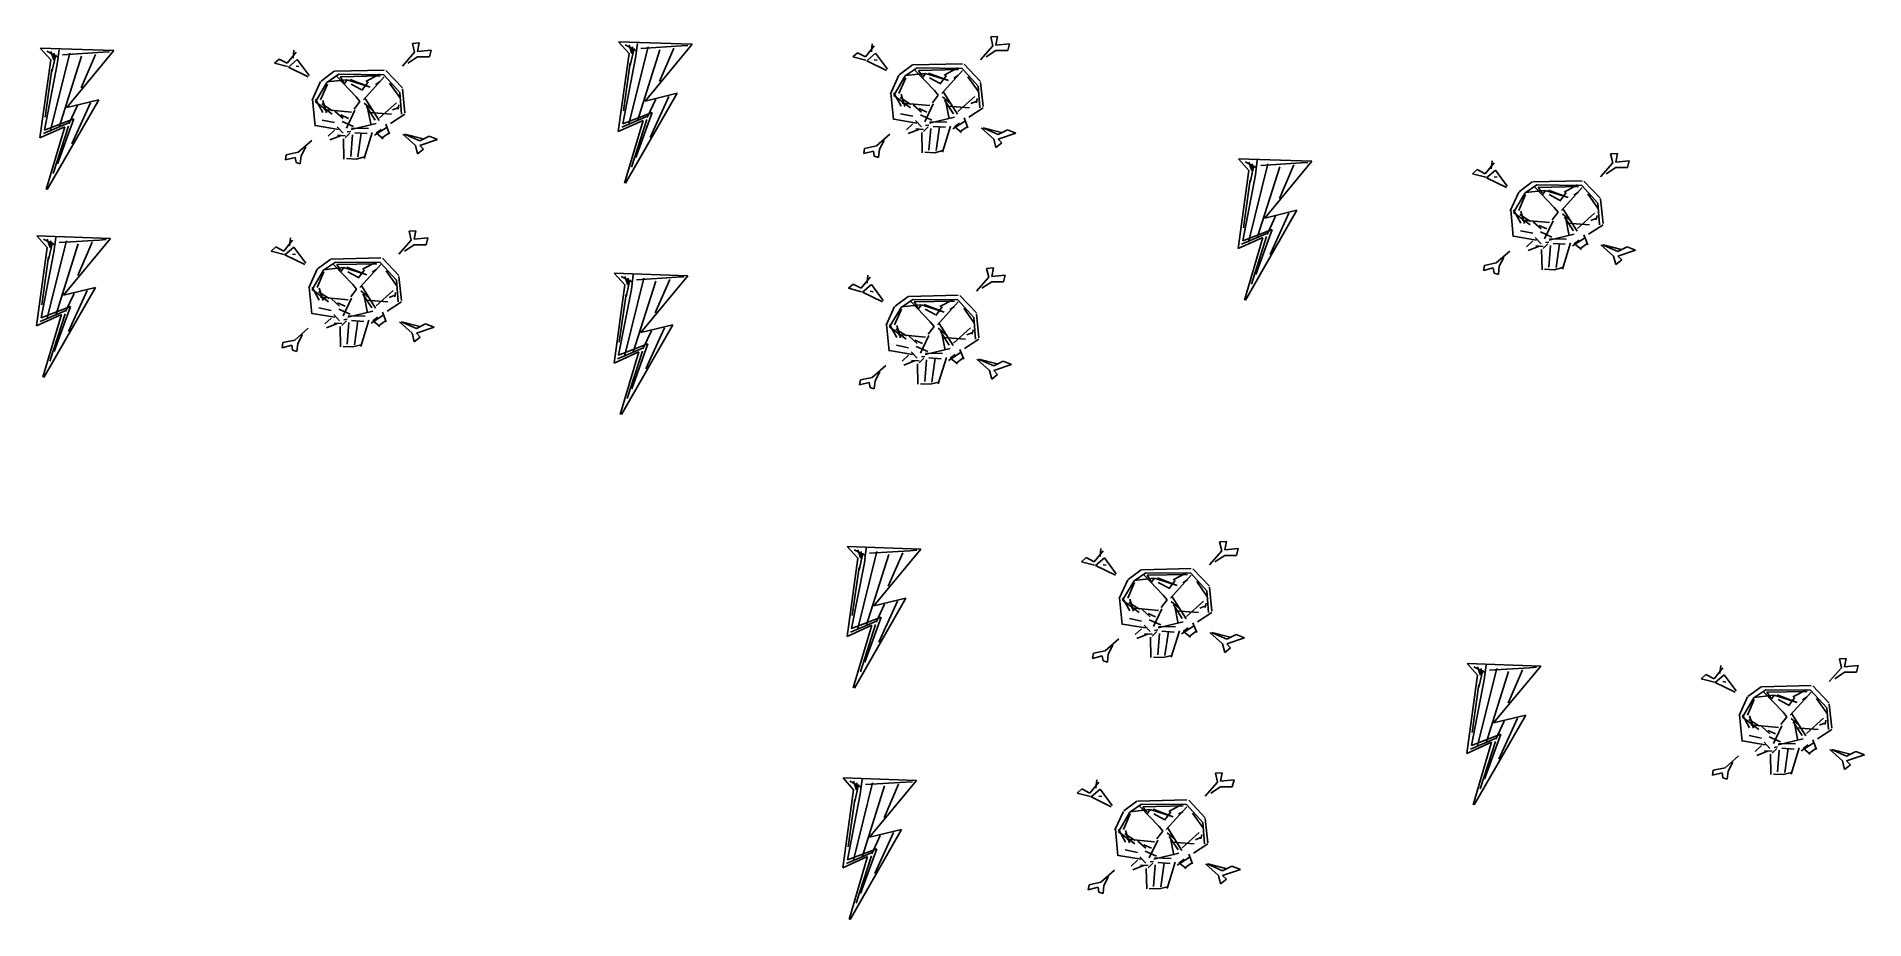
# Model space of a CAD drawing. Extents: x 189.1 to 232.2, y -93.4 to -72.6.
import ezdxf

# ---------------------------------------------------------------- set-up
doc = ezdxf.new("R2010")
doc.units = 0
doc.header["$MEASUREMENT"] = 0
doc.layers.add('BLACK', color=7, linetype='CONTINUOUS')

msp = doc.modelspace()

# ---------------------------------------------------------------- linework, layer by layer
at = {"layer": 'Black'}
for p, q in [((189.172, -72.8724), (190.908, -72.9315)), ((189.42, -73.15), (189.172, -72.8724)), ((189.62, -72.91), (189.576, -73.2542)), ((197.96, -72.76), (198.12, -72.75)), ((198.01, -72.97), (197.96, -72.76)), ((198.12, -72.75), (198.08, -72.95)), ((203.07, -73), (202.822, -72.7224)), ((202.822, -72.7224), (204.558, -72.7815)), ((202.981, -72.7976), (203.234, -72.9288)), ((203.52, -72.84), (203.06, -74.69)), ((203.14, -73), (203.07, -72.8)), ((203.19, -72.88), (203.1, -73.28)), ((203.15, -72.84), (203.14, -73)), ((203.27, -72.76), (203.226, -73.1042)), ((203.8, -72.91), (203.27, -74.59)), ((203.35, -72.88), (204.3, -72.82)), ((204.558, -72.7815), (203.448, -74.1221)), ((204.13, -72.87), (203.79, -73.66)), ((204.3, -72.82), (204.46, -72.81)), ((208.65, -73.08), (208.86, -72.82)), ((208.79, -72.96), (208.81, -72.77)), ((211.37, -73.15), (211.66, -72.82)), ((211.61, -72.61), (211.77, -72.6)), ((211.66, -72.82), (211.61, -72.61)), ((211.77, -72.6), (211.73, -72.8)), ((211.73, -72.8), (212.05, -72.77)), ((212.05, -72.77), (212.01, -72.93)), ((189.166, -74.9926), (189.42, -73.15)), ((189.576, -73.2542), (189.275, -74.8077)), ((189.331, -72.9476), (189.584, -73.0788)), ((189.87, -72.99), (189.41, -74.84)), ((189.49, -73.15), (189.42, -72.95)), ((189.54, -73.03), (189.45, -73.43)), ((189.5, -72.99), (189.49, -73.15)), ((190.15, -73.06), (189.62, -74.74)), ((189.7, -73.03), (190.65, -72.97)), ((190.908, -72.9315), (189.798, -74.2721)), ((190.48, -73.02), (190.14, -73.81)), ((190.65, -72.97), (190.81, -72.96)), ((194.7, -73.23), (194.81, -73.13)), ((195.01, -73.31), (194.7, -73.23)), ((194.81, -73.13), (195, -73.23)), ((195, -73.23), (195.21, -72.97)), ((195.03, -73.32), (195.24, -73.14)), ((195.5, -73.55), (195.03, -73.32)), ((195.14, -73.11), (195.16, -72.92)), ((195.28, -73.31), (195.21, -73.3)), ((195.24, -73.14), (195.52, -73.52)), ((197.72, -73.3), (198.01, -72.97)), ((198.08, -73.08), (197.85, -73.23)), ((198.08, -72.95), (198.4, -72.92)), ((198.36, -73.08), (198.08, -73.08)), ((198.4, -72.92), (198.36, -73.08)), ((202.816, -74.8426), (203.07, -73)), ((203.226, -73.1042), (202.925, -74.6577)), ((203.1, -73.22), (202.94, -74.35)), ((208.35, -73.08), (208.46, -72.98)), ((208.66, -73.16), (208.35, -73.08)), ((208.46, -72.98), (208.65, -73.08)), ((208.68, -73.17), (208.89, -72.99)), ((209.15, -73.4), (208.68, -73.17)), ((208.93, -73.16), (208.86, -73.15)), ((208.89, -72.99), (209.17, -73.37)), ((209.45, -73.5), (209.76, -73.27)), ((209.59, -73.53), (209.87, -73.34)), ((210.94, -73.24), (209.77, -73.27)), ((209.87, -73.34), (210.93, -73.35)), ((210.83, -73.34), (210.51, -73.51)), ((211.37, -73.66), (210.98, -73.25)), ((211.73, -72.93), (211.5, -73.08)), ((212.01, -72.93), (211.73, -72.93)), ((189.45, -73.37), (189.29, -74.5)), ((195.79, -73.66), (195.59, -74.1)), ((195.67, -74.14), (195.94, -73.68)), ((195.79, -74.09), (195.95, -73.72)), ((195.8, -73.65), (196.11, -73.42)), ((195.94, -73.68), (196.22, -73.49)), ((196.41, -73.62), (195.94, -73.67)), ((197.29, -73.39), (196.12, -73.42)), ((196.17, -73.54), (196.63, -74.02)), ((196.22, -73.49), (197.28, -73.5)), ((197.2, -73.53), (196.25, -73.55)), ((196.25, -73.55), (196.34, -73.68)), ((196.42, -73.62), (196.34, -73.73)), ((196.96, -73.79), (196.42, -73.62)), ((196.49, -73.61), (196.96, -73.79)), ((196.51, -73.72), (196.75, -73.85)), ((196.76, -73.87), (196.91, -73.67)), ((196.8, -74.09), (197.29, -73.55)), ((197.18, -73.49), (196.86, -73.66)), ((197.09, -73.73), (197.2, -73.66)), ((197.28, -73.5), (197.66, -73.92)), ((197.72, -73.81), (197.33, -73.4)), ((197.42, -73.7), (197.66, -74.04)), ((209.44, -73.51), (209.24, -73.95)), ((209.32, -73.99), (209.59, -73.53)), ((209.44, -73.94), (209.6, -73.57)), ((210.06, -73.47), (209.59, -73.52)), ((209.82, -73.39), (210.28, -73.87)), ((210.85, -73.38), (209.9, -73.4)), ((209.9, -73.4), (209.99, -73.53)), ((210.07, -73.47), (209.99, -73.58)), ((210.61, -73.64), (210.07, -73.47)), ((210.14, -73.46), (210.61, -73.64)), ((210.16, -73.57), (210.4, -73.7)), ((210.41, -73.72), (210.56, -73.52)), ((210.45, -73.94), (210.94, -73.4)), ((210.74, -73.58), (210.85, -73.51)), ((210.93, -73.35), (211.31, -73.77)), ((211.07, -73.55), (211.31, -73.89)), ((211.31, -73.77), (211.35, -74.28)), ((211.43, -74.25), (211.37, -73.68)), ((190.554, -74.089), (189.34, -76.21)), ((189.798, -74.2721), (190.554, -74.089)), ((190.36, -74.16), (189.92, -75.13)), ((195.6, -74.08), (195.66, -74.71)), ((195.67, -74.08), (195.84, -74.39)), ((196.06, -74.43), (195.67, -74.14)), ((195.82, -74.19), (196.07, -74.35)), ((195.84, -74.11), (195.93, -74.4)), ((196.72, -74.13), (196.58, -74.31)), ((196.63, -74.02), (196.72, -74.13)), ((197, -74.32), (196.82, -74.17)), ((197.17, -74.58), (196.84, -74.06)), ((197.18, -74.52), (197.58, -74.16)), ((197.66, -73.92), (197.7, -74.43)), ((197.78, -74.4), (197.72, -73.83)), ((204.204, -73.939), (202.99, -76.06)), ((203.448, -74.1221), (204.204, -73.939)), ((203.7, -74.08), (203.5, -74.51)), ((204.01, -74.01), (203.57, -74.98)), ((209.25, -73.93), (209.31, -74.56)), ((209.32, -73.93), (209.49, -74.24)), ((209.71, -74.28), (209.32, -73.99)), ((209.47, -74.04), (209.72, -74.2)), ((209.49, -73.96), (209.58, -74.25)), ((210.17, -74.23), (209.52, -74.17)), ((210.25, -74.19), (210.05, -74.61)), ((210.37, -73.98), (210.23, -74.16)), ((210.28, -73.87), (210.37, -73.98)), ((210.65, -74.17), (210.47, -74.02)), ((210.82, -74.43), (210.49, -73.91)), ((210.73, -74.42), (210.52, -74.1)), ((210.55, -74.14), (210.63, -74.54)), ((210.83, -74.37), (211.23, -74.01)), ((211.14, -74.18), (211.26, -74.13)), ((211.29, -74.06), (211.27, -74.16)), ((189.25, -74.89), (189.86, -74.63)), ((189.275, -74.8077), (189.968, -74.5405)), ((189.968, -74.5405), (189.584, -75.6012)), ((190.05, -74.23), (189.85, -74.66)), ((195.83, -74.57), (196.12, -74.63)), ((196.52, -74.38), (195.87, -74.32)), ((196.32, -74.53), (196.13, -74.36)), ((196.45, -74.53), (196.27, -74.45)), ((196.3, -74.6), (196.57, -74.72)), ((196.6, -74.34), (196.4, -74.76)), ((197.08, -74.57), (196.87, -74.25)), ((196.9, -74.29), (196.98, -74.69)), ((197.46, -74.43), (196.93, -74.39)), ((197.78, -74.43), (197.44, -74.65)), ((197.49, -74.33), (197.61, -74.28)), ((197.64, -74.21), (197.62, -74.31)), ((203.401, -74.5769), (202.816, -74.8426)), ((202.9, -74.74), (203.51, -74.48)), ((202.925, -74.6577), (203.618, -74.3905)), ((202.964, -76.0592), (203.401, -74.5769)), ((203.13, -75.68), (203.49, -74.56)), ((203.618, -74.3905), (203.234, -75.4512)), ((209.32, -74.55), (209.86, -74.64)), ((209.48, -74.42), (209.77, -74.48)), ((209.97, -74.38), (209.78, -74.21)), ((209.97, -74.73), (209.83, -74.58)), ((210.1, -74.38), (209.92, -74.3)), ((209.95, -74.45), (210.22, -74.57)), ((210.16, -74.64), (210.75, -74.5)), ((210.57, -74.62), (210.17, -74.61)), ((211.11, -74.28), (210.58, -74.24)), ((210.71, -74.78), (210.99, -74.6)), ((211.07, -74.75), (210.98, -74.52)), ((211.43, -74.28), (211.09, -74.5)), ((189.751, -74.7269), (189.166, -74.9926)), ((189.314, -76.2092), (189.751, -74.7269)), ((189.48, -75.83), (189.84, -74.71)), ((195.58, -75.05), (195.26, -75.33)), ((195.67, -74.7), (196.21, -74.79)), ((196.12, -74.81), (195.97, -74.95)), ((196.01, -75.04), (196.26, -74.94)), ((196.32, -74.88), (196.18, -74.73)), ((196.37, -74.94), (196.19, -74.93)), ((196.33, -75.01), (196.34, -75.49)), ((196.37, -74.99), (196.48, -74.88)), ((196.5, -74.84), (196.42, -74.85)), ((196.54, -74.92), (196.5, -75.43)), ((196.51, -74.79), (197.1, -74.65)), ((196.92, -74.77), (196.52, -74.76)), ((196.6, -74.87), (196.89, -74.89)), ((196.67, -75.44), (196.75, -74.88)), ((196.75, -74.88), (196.67, -75.44)), ((196.82, -75.48), (197.01, -74.86)), ((197.06, -74.93), (197.34, -74.75)), ((197.22, -74.79), (197.1, -74.88)), ((197.11, -74.88), (197.27, -75.01)), ((197.23, -75), (197.4, -74.88)), ((197.42, -74.9), (197.33, -74.67)), ((197.73, -74.9), (198.03, -75.17)), ((198.13, -75.06), (197.77, -74.9)), ((197.78, -74.9), (198.21, -75.01)), ((198.35, -74.95), (198.13, -75.06)), ((198.13, -75.17), (198.55, -75.03)), ((198.55, -75.03), (198.35, -74.95)), ((209.23, -74.9), (208.91, -75.18)), ((208.98, -75.26), (209.09, -75.05)), ((209.77, -74.66), (209.62, -74.8)), ((209.66, -74.89), (209.91, -74.79)), ((210.02, -74.79), (209.84, -74.78)), ((209.98, -74.86), (209.99, -75.34)), ((210.02, -74.84), (210.13, -74.73)), ((210.15, -74.69), (210.07, -74.7)), ((210.19, -74.77), (210.15, -75.28)), ((210.25, -74.72), (210.54, -74.74)), ((210.4, -74.73), (210.32, -75.29)), ((210.32, -75.29), (210.4, -74.73)), ((210.47, -75.33), (210.66, -74.71)), ((210.87, -74.64), (210.75, -74.73)), ((210.76, -74.73), (210.92, -74.86)), ((210.88, -74.85), (211.05, -74.73)), ((211.38, -74.75), (211.68, -75.02)), ((211.78, -74.91), (211.42, -74.75)), ((211.43, -74.75), (211.86, -74.86)), ((211.68, -75.02), (211.73, -75.22)), ((212, -74.8), (211.78, -74.91)), ((211.78, -75.02), (212.2, -74.88)), ((211.87, -75.11), (211.78, -75.02)), ((212.2, -74.88), (212, -74.8)), ((194.98, -75.39), (194.96, -75.51)), ((194.96, -75.51), (195.19, -75.45)), ((195.26, -75.33), (194.98, -75.39)), ((195.19, -75.45), (195.21, -75.57)), ((195.31, -75.6), (195.33, -75.41)), ((195.33, -75.41), (195.44, -75.2)), ((196.4, -75.48), (196.63, -75.49)), ((196.63, -75.49), (196.83, -75.44)), ((198.03, -75.17), (198.08, -75.37)), ((198.08, -75.37), (198.22, -75.26)), ((198.22, -75.26), (198.13, -75.17)), ((208.63, -75.24), (208.61, -75.36)), ((208.61, -75.36), (208.84, -75.3)), ((208.91, -75.18), (208.63, -75.24)), ((208.84, -75.3), (208.86, -75.42)), ((208.86, -75.42), (208.96, -75.45)), ((208.96, -75.45), (208.98, -75.26)), ((210.05, -75.33), (210.28, -75.34)), ((210.28, -75.34), (210.48, -75.29)), ((211.73, -75.22), (211.87, -75.11)), ((217.7, -75.76), (217.452, -75.4824)), ((217.452, -75.4824), (219.188, -75.5415)), ((226.24, -75.37), (226.4, -75.36)), ((226.29, -75.58), (226.24, -75.37)), ((226.4, -75.36), (226.36, -75.56)), ((195.21, -75.57), (195.31, -75.6)), ((217.446, -77.6026), (217.7, -75.76)), ((217.856, -75.8642), (217.555, -77.4177)), ((217.611, -75.5576), (217.864, -75.6888)), ((218.15, -75.6), (217.69, -77.45)), ((217.77, -75.76), (217.7, -75.56)), ((217.82, -75.64), (217.73, -76.04)), ((217.78, -75.6), (217.77, -75.76)), ((217.9, -75.52), (217.856, -75.8642)), ((218.43, -75.67), (217.9, -77.35)), ((217.98, -75.64), (218.93, -75.58)), ((219.188, -75.5415), (218.078, -76.8821)), ((218.76, -75.63), (218.42, -76.42)), ((218.93, -75.58), (219.09, -75.57)), ((222.98, -75.84), (223.09, -75.74)), ((223.29, -75.92), (222.98, -75.84)), ((223.09, -75.74), (223.28, -75.84)), ((223.28, -75.84), (223.49, -75.58)), ((223.31, -75.93), (223.52, -75.75)), ((223.78, -76.16), (223.31, -75.93)), ((223.42, -75.72), (223.44, -75.53)), ((223.56, -75.92), (223.49, -75.91)), ((223.52, -75.75), (223.8, -76.13)), ((226, -75.91), (226.29, -75.58)), ((226.36, -75.69), (226.13, -75.84)), ((226.36, -75.56), (226.68, -75.53)), ((226.64, -75.69), (226.36, -75.69)), ((226.68, -75.53), (226.64, -75.69)), ((217.73, -75.98), (217.57, -77.11)), ((224.07, -76.27), (223.87, -76.71)), ((223.95, -76.75), (224.22, -76.29)), ((224.07, -76.7), (224.23, -76.33)), ((224.08, -76.26), (224.39, -76.03)), ((224.22, -76.29), (224.5, -76.1)), ((224.69, -76.23), (224.22, -76.28)), ((225.57, -76), (224.4, -76.03)), ((224.45, -76.15), (224.91, -76.63)), ((224.5, -76.1), (225.56, -76.11)), ((225.48, -76.14), (224.53, -76.16)), ((224.53, -76.16), (224.62, -76.29)), ((224.7, -76.23), (224.62, -76.34)), ((225.24, -76.4), (224.7, -76.23)), ((224.77, -76.22), (225.24, -76.4)), ((224.79, -76.33), (225.03, -76.46)), ((225.04, -76.48), (225.19, -76.28)), ((225.08, -76.7), (225.57, -76.16)), ((225.46, -76.1), (225.14, -76.27)), ((225.37, -76.34), (225.48, -76.27)), ((225.56, -76.11), (225.94, -76.53)), ((226, -76.42), (225.61, -76.01)), ((225.7, -76.31), (225.94, -76.65)), ((218.834, -76.699), (217.62, -78.82)), ((218.078, -76.8821), (218.834, -76.699)), ((218.64, -76.77), (218.2, -77.74)), ((223.88, -76.69), (223.94, -77.32)), ((223.95, -76.69), (224.12, -77)), ((224.34, -77.04), (223.95, -76.75)), ((224.12, -76.72), (224.21, -77.01)), ((225, -76.74), (224.86, -76.92)), ((224.91, -76.63), (225, -76.74)), ((225.28, -76.93), (225.1, -76.78)), ((225.45, -77.19), (225.12, -76.67)), ((225.46, -77.13), (225.86, -76.77)), ((225.94, -76.53), (225.98, -77.04)), ((226.06, -77.01), (226, -76.44)), ((197.88, -77.19), (198.04, -77.18)), ((197.93, -77.4), (197.88, -77.19)), ((198.04, -77.18), (198, -77.38)), ((217.555, -77.4177), (218.248, -77.1505)), ((218.248, -77.1505), (217.864, -78.2112)), ((218.33, -76.84), (218.13, -77.27)), ((224.1, -76.8), (224.35, -76.96)), ((224.11, -77.18), (224.4, -77.24)), ((224.8, -76.99), (224.15, -76.93)), ((224.6, -77.14), (224.41, -76.97)), ((224.73, -77.14), (224.55, -77.06)), ((224.58, -77.21), (224.85, -77.33)), ((224.88, -76.95), (224.68, -77.37)), ((225.36, -77.18), (225.15, -76.86)), ((225.18, -76.9), (225.26, -77.3)), ((225.74, -77.04), (225.21, -77)), ((226.06, -77.04), (225.72, -77.26)), ((225.77, -76.94), (225.89, -76.89)), ((225.92, -76.82), (225.9, -76.92)), ((189.086, -79.4226), (189.34, -77.58)), ((189.092, -77.3024), (190.828, -77.3615)), ((189.34, -77.58), (189.092, -77.3024)), ((189.251, -77.3776), (189.504, -77.5088)), ((189.79, -77.42), (189.33, -79.27)), ((189.41, -77.58), (189.34, -77.38)), ((189.46, -77.46), (189.37, -77.86)), ((189.42, -77.42), (189.41, -77.58)), ((189.54, -77.34), (189.496, -77.6842)), ((190.07, -77.49), (189.54, -79.17)), ((189.62, -77.46), (190.57, -77.4)), ((190.828, -77.3615), (189.718, -78.7021)), ((190.4, -77.45), (190.06, -78.24)), ((190.57, -77.4), (190.73, -77.39)), ((194.62, -77.66), (194.73, -77.56)), ((194.73, -77.56), (194.92, -77.66)), ((194.92, -77.66), (195.13, -77.4)), ((194.95, -77.75), (195.16, -77.57)), ((195.06, -77.54), (195.08, -77.35)), ((195.16, -77.57), (195.44, -77.95)), ((197.64, -77.73), (197.93, -77.4)), ((198, -77.51), (197.77, -77.66)), ((198, -77.38), (198.32, -77.35)), ((198.28, -77.51), (198, -77.51)), ((198.32, -77.35), (198.28, -77.51)), ((218.031, -77.3369), (217.446, -77.6026)), ((217.53, -77.5), (218.14, -77.24)), ((217.594, -78.8192), (218.031, -77.3369)), ((217.76, -78.44), (218.12, -77.32)), ((223.95, -77.31), (224.49, -77.4)), ((224.4, -77.42), (224.25, -77.56)), ((224.29, -77.65), (224.54, -77.55)), ((224.6, -77.49), (224.46, -77.34)), ((224.65, -77.55), (224.47, -77.54)), ((224.61, -77.62), (224.62, -78.1)), ((224.65, -77.6), (224.76, -77.49)), ((224.78, -77.45), (224.7, -77.46)), ((224.82, -77.53), (224.78, -78.04)), ((224.79, -77.4), (225.38, -77.26)), ((225.2, -77.38), (224.8, -77.37)), ((224.88, -77.48), (225.17, -77.5)), ((225.03, -77.49), (224.95, -78.05)), ((224.95, -78.05), (225.03, -77.49)), ((225.1, -78.09), (225.29, -77.47)), ((225.34, -77.54), (225.62, -77.36)), ((225.5, -77.4), (225.38, -77.49)), ((225.39, -77.49), (225.55, -77.62)), ((225.51, -77.61), (225.68, -77.49)), ((225.7, -77.51), (225.61, -77.28)), ((226.01, -77.51), (226.31, -77.78)), ((226.41, -77.67), (226.05, -77.51)), ((226.06, -77.51), (226.49, -77.62)), ((226.63, -77.56), (226.41, -77.67)), ((226.41, -77.78), (226.83, -77.64)), ((226.83, -77.64), (226.63, -77.56)), ((189.496, -77.6842), (189.195, -79.2377)), ((189.37, -77.8), (189.21, -78.93)), ((194.93, -77.74), (194.62, -77.66)), ((195.42, -77.98), (194.95, -77.75)), ((195.2, -77.74), (195.13, -77.73)), ((195.71, -78.09), (195.51, -78.53)), ((195.72, -78.08), (196.03, -77.85)), ((195.86, -78.11), (196.14, -77.92)), ((196.33, -78.05), (195.86, -78.1)), ((197.21, -77.82), (196.04, -77.85)), ((196.09, -77.97), (196.55, -78.45)), ((196.14, -77.92), (197.2, -77.93)), ((197.12, -77.96), (196.17, -77.98)), ((196.17, -77.98), (196.26, -78.11)), ((196.34, -78.05), (196.26, -78.16)), ((196.88, -78.22), (196.34, -78.05)), ((196.41, -78.04), (196.88, -78.22)), ((196.72, -78.52), (197.21, -77.98)), ((197.1, -77.92), (196.78, -78.09)), ((197.01, -78.16), (197.12, -78.09)), ((197.2, -77.93), (197.58, -78.35)), ((197.64, -78.24), (197.25, -77.83)), ((211.51, -78.07), (211.67, -78.06)), ((211.56, -78.28), (211.51, -78.07)), ((211.67, -78.06), (211.63, -78.26)), ((223.26, -78), (223.24, -78.12)), ((223.24, -78.12), (223.47, -78.06)), ((223.54, -77.94), (223.26, -78)), ((223.47, -78.06), (223.49, -78.18)), ((223.86, -77.66), (223.54, -77.94)), ((223.59, -78.21), (223.61, -78.02)), ((223.61, -78.02), (223.72, -77.81)), ((224.68, -78.09), (224.91, -78.1)), ((224.91, -78.1), (225.11, -78.05)), ((226.31, -77.78), (226.36, -77.98)), ((226.36, -77.98), (226.5, -77.87)), ((226.5, -77.87), (226.41, -77.78)), ((190.474, -78.519), (189.26, -80.64)), ((189.718, -78.7021), (190.474, -78.519)), ((195.52, -78.51), (195.58, -79.14)), ((195.59, -78.57), (195.86, -78.11)), ((195.59, -78.51), (195.76, -78.82)), ((195.71, -78.52), (195.87, -78.15)), ((196.43, -78.15), (196.67, -78.28)), ((196.55, -78.45), (196.64, -78.56)), ((196.68, -78.3), (196.83, -78.1)), ((197.09, -79.01), (196.76, -78.49)), ((197.34, -78.13), (197.58, -78.47)), ((197.58, -78.35), (197.62, -78.86)), ((197.7, -78.83), (197.64, -78.26)), ((202.716, -80.3026), (202.97, -78.46)), ((202.722, -78.1824), (204.458, -78.2415)), ((202.97, -78.46), (202.722, -78.1824)), ((202.881, -78.2576), (203.134, -78.3888)), ((203.42, -78.3), (202.96, -80.15)), ((203.04, -78.46), (202.97, -78.26)), ((203.09, -78.34), (203, -78.74)), ((203.05, -78.3), (203.04, -78.46)), ((203.17, -78.22), (203.126, -78.5642)), ((203.7, -78.37), (203.17, -80.05)), ((203.25, -78.34), (204.2, -78.28)), ((204.458, -78.2415), (203.348, -79.5821)), ((204.03, -78.33), (203.69, -79.12)), ((204.2, -78.28), (204.36, -78.27)), ((208.25, -78.54), (208.36, -78.44)), ((208.36, -78.44), (208.55, -78.54)), ((208.55, -78.54), (208.76, -78.28)), ((208.58, -78.63), (208.79, -78.45)), ((208.69, -78.42), (208.71, -78.23)), ((208.79, -78.45), (209.07, -78.83)), ((211.27, -78.61), (211.56, -78.28)), ((211.63, -78.39), (211.4, -78.54)), ((211.63, -78.26), (211.95, -78.23)), ((211.91, -78.39), (211.63, -78.39)), ((211.95, -78.23), (211.91, -78.39)), ((223.49, -78.18), (223.59, -78.21)), ((189.97, -78.66), (189.77, -79.09)), ((190.28, -78.59), (189.84, -79.56)), ((195.98, -78.86), (195.59, -78.57)), ((195.74, -78.62), (195.99, -78.78)), ((195.76, -78.54), (195.85, -78.83)), ((196.44, -78.81), (195.79, -78.75)), ((196.24, -78.96), (196.05, -78.79)), ((196.37, -78.96), (196.19, -78.88)), ((196.52, -78.77), (196.32, -79.19)), ((196.64, -78.56), (196.5, -78.74)), ((196.92, -78.75), (196.74, -78.6)), ((197, -79), (196.79, -78.68)), ((196.82, -78.72), (196.9, -79.12)), ((197.38, -78.86), (196.85, -78.82)), ((197.1, -78.95), (197.5, -78.59)), ((197.7, -78.86), (197.36, -79.08)), ((197.41, -78.76), (197.53, -78.71)), ((197.56, -78.64), (197.54, -78.74)), ((203.126, -78.5642), (202.825, -80.1177)), ((203, -78.68), (202.84, -79.81)), ((208.56, -78.62), (208.25, -78.54)), ((209.05, -78.86), (208.58, -78.63)), ((208.83, -78.62), (208.76, -78.61)), ((209.35, -78.96), (209.66, -78.73)), ((209.49, -78.99), (209.77, -78.8)), ((209.96, -78.93), (209.49, -78.98)), ((210.84, -78.7), (209.67, -78.73)), ((209.72, -78.85), (210.18, -79.33)), ((209.77, -78.8), (210.83, -78.81)), ((210.75, -78.84), (209.8, -78.86)), ((209.8, -78.86), (209.89, -78.99)), ((209.97, -78.93), (209.89, -79.04)), ((210.51, -79.1), (209.97, -78.93)), ((210.04, -78.92), (210.51, -79.1)), ((210.35, -79.4), (210.84, -78.86)), ((210.73, -78.8), (210.41, -78.97)), ((210.83, -78.81), (211.21, -79.23)), ((211.27, -79.12), (210.88, -78.71)), ((189.671, -79.1569), (189.086, -79.4226)), ((189.17, -79.32), (189.78, -79.06)), ((189.195, -79.2377), (189.888, -78.9705)), ((189.234, -80.6392), (189.671, -79.1569)), ((189.4, -80.26), (189.76, -79.14)), ((189.888, -78.9705), (189.504, -80.0312)), ((195.59, -79.13), (196.13, -79.22)), ((195.75, -79), (196.04, -79.06)), ((196.04, -79.24), (195.89, -79.38)), ((195.93, -79.47), (196.18, -79.37)), ((196.24, -79.31), (196.1, -79.16)), ((196.29, -79.37), (196.11, -79.36)), ((196.22, -79.03), (196.49, -79.15)), ((196.29, -79.42), (196.4, -79.31)), ((196.42, -79.27), (196.34, -79.28)), ((196.46, -79.35), (196.42, -79.86)), ((196.43, -79.22), (197.02, -79.08)), ((196.84, -79.2), (196.44, -79.19)), ((196.52, -79.3), (196.81, -79.32)), ((196.59, -79.87), (196.67, -79.31)), ((196.67, -79.31), (196.59, -79.87)), ((196.74, -79.91), (196.93, -79.29)), ((196.98, -79.36), (197.26, -79.18)), ((197.14, -79.22), (197.02, -79.31)), ((197.03, -79.31), (197.19, -79.44)), ((197.15, -79.43), (197.32, -79.31)), ((197.34, -79.33), (197.25, -79.1)), ((197.65, -79.33), (197.95, -79.6)), ((198.05, -79.49), (197.69, -79.33)), ((197.7, -79.33), (198.13, -79.44)), ((198.27, -79.38), (198.05, -79.49)), ((198.47, -79.46), (198.27, -79.38)), ((209.34, -78.97), (209.14, -79.41)), ((209.22, -79.45), (209.49, -78.99)), ((209.34, -79.4), (209.5, -79.03)), ((210.06, -79.03), (210.3, -79.16)), ((210.18, -79.33), (210.27, -79.44)), ((210.31, -79.18), (210.46, -78.98)), ((210.72, -79.89), (210.39, -79.37)), ((210.64, -79.04), (210.75, -78.97)), ((210.97, -79.01), (211.21, -79.35)), ((211.21, -79.23), (211.25, -79.74)), ((211.33, -79.71), (211.27, -79.14)), ((195.18, -79.76), (194.9, -79.82)), ((195.5, -79.48), (195.18, -79.76)), ((195.25, -79.84), (195.36, -79.63)), ((196.25, -79.44), (196.26, -79.92)), ((197.95, -79.6), (198, -79.8)), ((198, -79.8), (198.14, -79.69)), ((198.05, -79.6), (198.47, -79.46)), ((198.14, -79.69), (198.05, -79.6)), ((204.104, -79.399), (202.89, -81.52)), ((203.348, -79.5821), (204.104, -79.399)), ((203.6, -79.54), (203.4, -79.97)), ((203.91, -79.47), (203.47, -80.44)), ((209.15, -79.39), (209.21, -80.02)), ((209.22, -79.39), (209.39, -79.7)), ((209.61, -79.74), (209.22, -79.45)), ((209.37, -79.5), (209.62, -79.66)), ((209.39, -79.42), (209.48, -79.71)), ((210.07, -79.69), (209.42, -79.63)), ((209.87, -79.84), (209.68, -79.67)), ((210, -79.84), (209.82, -79.76)), ((210.15, -79.65), (209.95, -80.07)), ((210.27, -79.44), (210.13, -79.62)), ((210.55, -79.63), (210.37, -79.48)), ((210.63, -79.88), (210.42, -79.56)), ((210.45, -79.6), (210.53, -80)), ((211.01, -79.74), (210.48, -79.7)), ((210.73, -79.83), (211.13, -79.47)), ((211.33, -79.74), (210.99, -79.96)), ((211.04, -79.64), (211.16, -79.59)), ((211.19, -79.52), (211.17, -79.62)), ((194.9, -79.82), (194.88, -79.94)), ((194.88, -79.94), (195.11, -79.88)), ((195.11, -79.88), (195.13, -80)), ((195.13, -80), (195.23, -80.03)), ((195.23, -80.03), (195.25, -79.84)), ((196.32, -79.91), (196.55, -79.92)), ((196.55, -79.92), (196.75, -79.87)), ((203.301, -80.0369), (202.716, -80.3026)), ((202.8, -80.2), (203.41, -79.94)), ((202.825, -80.1177), (203.518, -79.8505)), ((202.864, -81.5192), (203.301, -80.0369)), ((203.03, -81.14), (203.39, -80.02)), ((203.518, -79.8505), (203.134, -80.9112)), ((209.22, -80.01), (209.76, -80.1)), ((209.38, -79.88), (209.67, -79.94)), ((209.67, -80.12), (209.52, -80.26)), ((209.87, -80.19), (209.73, -80.04)), ((209.92, -80.25), (209.74, -80.24)), ((209.85, -79.91), (210.12, -80.03)), ((209.92, -80.3), (210.03, -80.19)), ((210.05, -80.15), (209.97, -80.16)), ((210.09, -80.23), (210.05, -80.74)), ((210.06, -80.1), (210.65, -79.96)), ((210.47, -80.08), (210.07, -80.07)), ((210.15, -80.18), (210.44, -80.2)), ((210.22, -80.75), (210.3, -80.19)), ((210.3, -80.19), (210.22, -80.75)), ((210.37, -80.79), (210.56, -80.17)), ((210.61, -80.24), (210.89, -80.06)), ((210.77, -80.1), (210.65, -80.19)), ((210.66, -80.19), (210.82, -80.32)), ((210.78, -80.31), (210.95, -80.19)), ((210.97, -80.21), (210.88, -79.98)), ((211.28, -80.21), (211.58, -80.48)), ((211.68, -80.37), (211.32, -80.21)), ((211.33, -80.21), (211.76, -80.32)), ((208.81, -80.64), (208.53, -80.7)), ((209.13, -80.36), (208.81, -80.64)), ((208.88, -80.72), (208.99, -80.51)), ((209.56, -80.35), (209.81, -80.25)), ((209.88, -80.32), (209.89, -80.8)), ((211.58, -80.48), (211.63, -80.68)), ((211.63, -80.68), (211.77, -80.57)), ((211.9, -80.26), (211.68, -80.37)), ((211.68, -80.48), (212.1, -80.34)), ((211.77, -80.57), (211.68, -80.48)), ((212.1, -80.34), (211.9, -80.26)), ((208.53, -80.7), (208.51, -80.82)), ((208.51, -80.82), (208.74, -80.76)), ((208.74, -80.76), (208.76, -80.88)), ((208.76, -80.88), (208.86, -80.91)), ((208.86, -80.91), (208.88, -80.72)), ((209.95, -80.79), (210.18, -80.8)), ((210.18, -80.8), (210.38, -80.75)), ((217.01, -84.52), (217.17, -84.51)), ((217.06, -84.73), (217.01, -84.52)), ((217.17, -84.51), (217.13, -84.71)), ((208.216, -86.7526), (208.47, -84.91)), ((208.47, -84.91), (208.222, -84.6324)), ((208.222, -84.6324), (209.958, -84.6915)), ((208.381, -84.7076), (208.634, -84.8388)), ((208.92, -84.75), (208.46, -86.6)), ((208.54, -84.91), (208.47, -84.71)), ((208.59, -84.79), (208.5, -85.19)), ((208.55, -84.75), (208.54, -84.91)), ((208.67, -84.67), (208.626, -85.0142)), ((209.2, -84.82), (208.67, -86.5)), ((208.75, -84.79), (209.7, -84.73)), ((209.958, -84.6915), (208.848, -86.0321)), ((209.53, -84.78), (209.19, -85.57)), ((209.7, -84.73), (209.86, -84.72)), ((213.75, -84.99), (213.86, -84.89)), ((214.06, -85.07), (213.75, -84.99)), ((213.86, -84.89), (214.05, -84.99)), ((214.05, -84.99), (214.26, -84.73)), ((214.08, -85.08), (214.29, -84.9)), ((214.19, -84.87), (214.21, -84.68)), ((214.29, -84.9), (214.57, -85.28)), ((216.77, -85.06), (217.06, -84.73)), ((217.13, -84.84), (216.9, -84.99)), ((217.13, -84.71), (217.45, -84.68)), ((217.41, -84.84), (217.13, -84.84)), ((217.45, -84.68), (217.41, -84.84)), ((208.626, -85.0142), (208.325, -86.5677)), ((208.5, -85.13), (208.34, -86.26)), ((214.55, -85.31), (214.08, -85.08)), ((214.33, -85.07), (214.26, -85.06)), ((214.84, -85.42), (214.64, -85.86)), ((214.85, -85.41), (215.16, -85.18)), ((214.99, -85.44), (215.27, -85.25)), ((215.46, -85.38), (214.99, -85.43)), ((216.34, -85.15), (215.17, -85.18)), ((215.22, -85.3), (215.68, -85.78)), ((215.27, -85.25), (216.33, -85.26)), ((216.25, -85.29), (215.3, -85.31)), ((215.3, -85.31), (215.39, -85.44)), ((215.47, -85.38), (215.39, -85.49)), ((216.01, -85.55), (215.47, -85.38)), ((215.54, -85.37), (216.01, -85.55)), ((215.85, -85.85), (216.34, -85.31)), ((216.23, -85.25), (215.91, -85.42)), ((216.14, -85.49), (216.25, -85.42)), ((216.33, -85.26), (216.71, -85.68)), ((216.77, -85.57), (216.38, -85.16)), ((209.604, -85.849), (208.39, -87.97)), ((208.848, -86.0321), (209.604, -85.849)), ((214.65, -85.84), (214.71, -86.47)), ((214.72, -85.9), (214.99, -85.44)), ((214.72, -85.84), (214.89, -86.15)), ((214.84, -85.85), (215, -85.48)), ((215.56, -85.48), (215.8, -85.61)), ((215.68, -85.78), (215.77, -85.89)), ((215.81, -85.63), (215.96, -85.43)), ((216.22, -86.34), (215.89, -85.82)), ((216.47, -85.46), (216.71, -85.8)), ((216.71, -85.68), (216.75, -86.19)), ((216.83, -86.16), (216.77, -85.59)), ((209.1, -85.99), (208.9, -86.42)), ((209.41, -85.92), (208.97, -86.89)), ((215.11, -86.19), (214.72, -85.9)), ((214.87, -85.95), (215.12, -86.11)), ((214.89, -85.87), (214.98, -86.16)), ((215.57, -86.14), (214.92, -86.08)), ((215.37, -86.29), (215.18, -86.12)), ((215.5, -86.29), (215.32, -86.21)), ((215.65, -86.1), (215.45, -86.52)), ((215.77, -85.89), (215.63, -86.07)), ((216.05, -86.08), (215.87, -85.93)), ((216.13, -86.33), (215.92, -86.01)), ((215.95, -86.05), (216.03, -86.45)), ((216.51, -86.19), (215.98, -86.15)), ((216.23, -86.28), (216.63, -85.92)), ((216.83, -86.19), (216.49, -86.41)), ((216.54, -86.09), (216.66, -86.04)), ((216.69, -85.97), (216.67, -86.07)), ((208.801, -86.4869), (208.216, -86.7526)), ((208.3, -86.65), (208.91, -86.39)), ((208.325, -86.5677), (209.018, -86.3005)), ((208.364, -87.9693), (208.801, -86.4869)), ((208.53, -87.59), (208.89, -86.47)), ((209.018, -86.3005), (208.634, -87.3612)), ((214.72, -86.46), (215.26, -86.55)), ((214.88, -86.33), (215.17, -86.39)), ((215.17, -86.57), (215.02, -86.71)), ((215.06, -86.8), (215.31, -86.7)), ((215.37, -86.64), (215.23, -86.49)), ((215.42, -86.7), (215.24, -86.69)), ((215.35, -86.36), (215.62, -86.48)), ((215.42, -86.75), (215.53, -86.64)), ((215.55, -86.6), (215.47, -86.61)), ((215.59, -86.68), (215.55, -87.19)), ((215.56, -86.55), (216.15, -86.41)), ((215.97, -86.53), (215.57, -86.52)), ((215.65, -86.63), (215.94, -86.65)), ((215.72, -87.2), (215.8, -86.64)), ((215.8, -86.64), (215.72, -87.2)), ((215.87, -87.24), (216.06, -86.62)), ((216.11, -86.69), (216.39, -86.51)), ((216.27, -86.55), (216.15, -86.64)), ((216.16, -86.64), (216.32, -86.77)), ((216.28, -86.76), (216.45, -86.64)), ((216.47, -86.66), (216.38, -86.43)), ((216.78, -86.66), (217.08, -86.93)), ((217.18, -86.82), (216.82, -86.66)), ((216.83, -86.66), (217.26, -86.77)), ((217.4, -86.71), (217.18, -86.82)), ((217.6, -86.79), (217.4, -86.71)), ((214.03, -87.15), (214.01, -87.27)), ((214.31, -87.09), (214.03, -87.15)), ((214.63, -86.81), (214.31, -87.09)), ((214.38, -87.17), (214.49, -86.96)), ((215.38, -86.77), (215.39, -87.25)), ((217.08, -86.93), (217.13, -87.13)), ((217.13, -87.13), (217.27, -87.02)), ((217.18, -86.93), (217.6, -86.79)), ((217.27, -87.02), (217.18, -86.93)), ((214.01, -87.27), (214.24, -87.21)), ((214.24, -87.21), (214.26, -87.33)), ((214.26, -87.33), (214.36, -87.36)), ((214.36, -87.36), (214.38, -87.17)), ((215.45, -87.24), (215.68, -87.25)), ((215.68, -87.25), (215.88, -87.2)), ((222.852, -87.3924), (224.588, -87.4515)), ((223.1, -87.67), (222.852, -87.3924)), ((223.011, -87.4676), (223.264, -87.5988)), ((223.55, -87.51), (223.09, -89.36)), ((223.17, -87.67), (223.1, -87.47)), ((223.22, -87.55), (223.13, -87.95)), ((223.18, -87.51), (223.17, -87.67)), ((223.3, -87.43), (223.256, -87.7742)), ((223.83, -87.58), (223.3, -89.26)), ((223.38, -87.55), (224.33, -87.49)), ((224.588, -87.4515), (223.478, -88.7921)), ((224.16, -87.54), (223.82, -88.33)), ((224.33, -87.49), (224.49, -87.48)), ((228.68, -87.75), (228.89, -87.49)), ((228.82, -87.63), (228.84, -87.44)), ((231.4, -87.82), (231.69, -87.49)), ((231.64, -87.28), (231.8, -87.27)), ((231.69, -87.49), (231.64, -87.28)), ((231.8, -87.27), (231.76, -87.47)), ((231.76, -87.47), (232.08, -87.44)), ((232.08, -87.44), (232.04, -87.6)), ((222.846, -89.5126), (223.1, -87.67)), ((223.256, -87.7742), (222.955, -89.3277)), ((223.13, -87.89), (222.97, -89.02)), ((228.38, -87.75), (228.49, -87.65)), ((228.69, -87.83), (228.38, -87.75)), ((228.49, -87.65), (228.68, -87.75)), ((228.71, -87.84), (228.92, -87.66)), ((229.18, -88.07), (228.71, -87.84)), ((228.96, -87.83), (228.89, -87.82)), ((228.92, -87.66), (229.2, -88.04)), ((229.48, -88.17), (229.79, -87.94)), ((229.62, -88.2), (229.9, -88.01)), ((230.97, -87.91), (229.8, -87.94)), ((229.9, -88.01), (230.96, -88.02)), ((230.86, -88.01), (230.54, -88.18)), ((231.4, -88.33), (231.01, -87.92)), ((231.76, -87.6), (231.53, -87.75)), ((232.04, -87.6), (231.76, -87.6)), ((229.47, -88.18), (229.27, -88.62)), ((229.35, -88.66), (229.62, -88.2)), ((229.47, -88.61), (229.63, -88.24)), ((230.09, -88.14), (229.62, -88.19)), ((229.85, -88.06), (230.31, -88.54)), ((230.88, -88.05), (229.93, -88.07)), ((229.93, -88.07), (230.02, -88.2)), ((230.1, -88.14), (230.02, -88.25)), ((230.64, -88.31), (230.1, -88.14)), ((230.17, -88.13), (230.64, -88.31)), ((230.19, -88.24), (230.43, -88.37)), ((230.44, -88.39), (230.59, -88.19)), ((230.48, -88.61), (230.97, -88.07)), ((230.77, -88.25), (230.88, -88.18)), ((230.96, -88.02), (231.34, -88.44)), ((231.1, -88.22), (231.34, -88.56)), ((231.34, -88.44), (231.38, -88.95)), ((231.46, -88.92), (231.4, -88.35)), ((224.234, -88.609), (223.02, -90.73)), ((223.478, -88.7921), (224.234, -88.609)), ((223.73, -88.75), (223.53, -89.18)), ((224.04, -88.68), (223.6, -89.65)), ((229.28, -88.6), (229.34, -89.23)), ((229.35, -88.6), (229.52, -88.91)), ((229.74, -88.95), (229.35, -88.66)), ((229.5, -88.71), (229.75, -88.87)), ((229.52, -88.63), (229.61, -88.92)), ((230.2, -88.9), (229.55, -88.84)), ((230.28, -88.86), (230.08, -89.28)), ((230.4, -88.65), (230.26, -88.83)), ((230.31, -88.54), (230.4, -88.65)), ((230.68, -88.84), (230.5, -88.69)), ((230.85, -89.1), (230.52, -88.58)), ((230.76, -89.09), (230.55, -88.77)), ((230.58, -88.81), (230.66, -89.21)), ((230.86, -89.04), (231.26, -88.68)), ((231.17, -88.85), (231.29, -88.8)), ((231.32, -88.73), (231.3, -88.83)), ((223.431, -89.2469), (222.846, -89.5126)), ((222.93, -89.41), (223.54, -89.15)), ((222.955, -89.3277), (223.648, -89.0605)), ((222.994, -90.7292), (223.431, -89.2469)), ((223.16, -90.35), (223.52, -89.23)), ((223.648, -89.0605), (223.264, -90.1212)), ((229.35, -89.22), (229.89, -89.31)), ((229.51, -89.09), (229.8, -89.15)), ((230, -89.05), (229.81, -88.88)), ((230, -89.4), (229.86, -89.25)), ((230.13, -89.05), (229.95, -88.97)), ((229.98, -89.12), (230.25, -89.24)), ((230.19, -89.31), (230.78, -89.17)), ((230.6, -89.29), (230.2, -89.28)), ((231.14, -88.95), (230.61, -88.91)), ((230.74, -89.45), (231.02, -89.27)), ((231.1, -89.42), (231.01, -89.19)), ((231.46, -88.95), (231.12, -89.17)), ((229.26, -89.57), (228.94, -89.85)), ((229.01, -89.93), (229.12, -89.72)), ((229.8, -89.33), (229.65, -89.47)), ((229.69, -89.56), (229.94, -89.46)), ((230.05, -89.46), (229.87, -89.45)), ((230.01, -89.53), (230.02, -90.01)), ((230.05, -89.51), (230.16, -89.4)), ((230.18, -89.36), (230.1, -89.37)), ((230.22, -89.44), (230.18, -89.95)), ((230.28, -89.39), (230.57, -89.41)), ((230.43, -89.4), (230.35, -89.96)), ((230.35, -89.96), (230.43, -89.4)), ((230.5, -90), (230.69, -89.38)), ((230.9, -89.31), (230.78, -89.4)), ((230.79, -89.4), (230.95, -89.53)), ((230.91, -89.52), (231.08, -89.4)), ((231.41, -89.42), (231.71, -89.69)), ((231.81, -89.58), (231.45, -89.42)), ((231.46, -89.42), (231.89, -89.53)), ((231.71, -89.69), (231.76, -89.89)), ((232.03, -89.47), (231.81, -89.58)), ((231.81, -89.69), (232.23, -89.55)), ((231.9, -89.78), (231.81, -89.69)), ((232.23, -89.55), (232.03, -89.47)), ((208.37, -90.37), (208.122, -90.0924)), ((208.122, -90.0924), (209.858, -90.1515)), ((208.281, -90.1676), (208.534, -90.2988)), ((208.44, -90.37), (208.37, -90.17)), ((208.57, -90.13), (208.526, -90.4742)), ((209.858, -90.1515), (208.748, -91.4921)), ((214.09, -90.33), (214.11, -90.14)), ((216.91, -89.98), (217.07, -89.97)), ((216.96, -90.19), (216.91, -89.98)), ((217.07, -89.97), (217.03, -90.17)), ((217.03, -90.17), (217.35, -90.14)), ((217.35, -90.14), (217.31, -90.3)), ((228.66, -89.91), (228.64, -90.03)), ((228.64, -90.03), (228.87, -89.97)), ((228.94, -89.85), (228.66, -89.91)), ((228.87, -89.97), (228.89, -90.09)), ((228.89, -90.09), (228.99, -90.12)), ((228.99, -90.12), (229.01, -89.93)), ((230.08, -90), (230.31, -90.01)), ((230.31, -90.01), (230.51, -89.96)), ((231.76, -89.89), (231.9, -89.78)), ((208.116, -92.2126), (208.37, -90.37)), ((208.526, -90.4742), (208.225, -92.0277)), ((208.4, -90.59), (208.24, -91.72)), ((208.82, -90.21), (208.36, -92.06)), ((208.49, -90.25), (208.4, -90.65)), ((208.45, -90.21), (208.44, -90.37)), ((209.1, -90.28), (208.57, -91.96)), ((208.65, -90.25), (209.6, -90.19)), ((209.43, -90.24), (209.09, -91.03)), ((209.6, -90.19), (209.76, -90.18)), ((213.65, -90.45), (213.76, -90.35)), ((213.96, -90.53), (213.65, -90.45)), ((213.76, -90.35), (213.95, -90.45)), ((213.95, -90.45), (214.16, -90.19)), ((213.98, -90.54), (214.19, -90.36)), ((214.45, -90.77), (213.98, -90.54)), ((214.23, -90.53), (214.16, -90.52)), ((214.19, -90.36), (214.47, -90.74)), ((216.67, -90.52), (216.96, -90.19)), ((217.03, -90.3), (216.8, -90.45)), ((217.31, -90.3), (217.03, -90.3)), ((214.74, -90.88), (214.54, -91.32)), ((214.62, -91.36), (214.89, -90.9)), ((214.74, -91.31), (214.9, -90.94)), ((214.75, -90.87), (215.06, -90.64)), ((214.89, -90.9), (215.17, -90.71)), ((215.36, -90.84), (214.89, -90.89)), ((216.24, -90.61), (215.07, -90.64)), ((215.12, -90.76), (215.58, -91.24)), ((215.17, -90.71), (216.23, -90.72)), ((216.15, -90.75), (215.2, -90.77)), ((215.2, -90.77), (215.29, -90.9)), ((215.37, -90.84), (215.29, -90.95)), ((215.91, -91.01), (215.37, -90.84)), ((215.44, -90.83), (215.91, -91.01)), ((215.46, -90.94), (215.7, -91.07)), ((215.71, -91.09), (215.86, -90.89)), ((215.75, -91.31), (216.24, -90.77)), ((216.13, -90.71), (215.81, -90.88)), ((216.04, -90.95), (216.15, -90.88)), ((216.23, -90.72), (216.61, -91.14)), ((216.67, -91.03), (216.28, -90.62)), ((216.37, -90.92), (216.61, -91.26)), ((209.504, -91.309), (208.29, -93.43)), ((208.748, -91.4921), (209.504, -91.309)), ((209, -91.45), (208.8, -91.88)), ((209.31, -91.38), (208.87, -92.35)), ((214.55, -91.3), (214.61, -91.93)), ((214.62, -91.3), (214.79, -91.61)), ((215.01, -91.65), (214.62, -91.36)), ((214.77, -91.41), (215.02, -91.57)), ((214.79, -91.33), (214.88, -91.62)), ((215.67, -91.35), (215.53, -91.53)), ((215.58, -91.24), (215.67, -91.35)), ((215.95, -91.54), (215.77, -91.39)), ((216.12, -91.8), (215.79, -91.28)), ((216.13, -91.74), (216.53, -91.38)), ((216.59, -91.43), (216.57, -91.53)), ((216.61, -91.14), (216.65, -91.65)), ((216.73, -91.62), (216.67, -91.05)), ((208.2, -92.11), (208.81, -91.85)), ((208.225, -92.0277), (208.918, -91.7605)), ((208.918, -91.7605), (208.534, -92.8212)), ((214.78, -91.79), (215.07, -91.85)), ((215.47, -91.6), (214.82, -91.54)), ((215.27, -91.75), (215.08, -91.58)), ((215.4, -91.75), (215.22, -91.67)), ((215.25, -91.82), (215.52, -91.94)), ((215.55, -91.56), (215.35, -91.98)), ((215.46, -92.01), (216.05, -91.87)), ((216.03, -91.79), (215.82, -91.47)), ((215.85, -91.51), (215.93, -91.91)), ((216.41, -91.65), (215.88, -91.61)), ((216.37, -92.12), (216.28, -91.89)), ((216.73, -91.65), (216.39, -91.87)), ((216.44, -91.55), (216.56, -91.5)), ((208.701, -91.9469), (208.116, -92.2126)), ((208.264, -93.4292), (208.701, -91.9469)), ((208.43, -93.05), (208.79, -91.93)), ((214.53, -92.27), (214.21, -92.55)), ((214.62, -91.92), (215.16, -92.01)), ((215.07, -92.03), (214.92, -92.17)), ((214.96, -92.26), (215.21, -92.16)), ((215.27, -92.1), (215.13, -91.95)), ((215.32, -92.16), (215.14, -92.15)), ((215.28, -92.23), (215.29, -92.71)), ((215.32, -92.21), (215.43, -92.1)), ((215.45, -92.06), (215.37, -92.07)), ((215.49, -92.14), (215.45, -92.65)), ((215.87, -91.99), (215.47, -91.98)), ((215.55, -92.09), (215.84, -92.11)), ((215.7, -92.1), (215.62, -92.66)), ((215.62, -92.66), (215.7, -92.1)), ((215.77, -92.7), (215.96, -92.08)), ((216.01, -92.15), (216.29, -91.97)), ((216.17, -92.01), (216.05, -92.1)), ((216.06, -92.1), (216.22, -92.23)), ((216.18, -92.22), (216.35, -92.1)), ((216.68, -92.12), (216.98, -92.39)), ((217.08, -92.28), (216.72, -92.12)), ((216.73, -92.12), (217.16, -92.23)), ((217.3, -92.17), (217.08, -92.28)), ((217.08, -92.39), (217.5, -92.25)), ((217.5, -92.25), (217.3, -92.17)), ((213.93, -92.61), (213.91, -92.73)), ((213.91, -92.73), (214.14, -92.67)), ((214.21, -92.55), (213.93, -92.61)), ((214.14, -92.67), (214.16, -92.79)), ((214.26, -92.82), (214.28, -92.63)), ((214.28, -92.63), (214.39, -92.42)), ((215.35, -92.7), (215.58, -92.71)), ((215.58, -92.71), (215.78, -92.66)), ((216.98, -92.39), (217.03, -92.59)), ((217.03, -92.59), (217.17, -92.48)), ((217.17, -92.48), (217.08, -92.39)), ((214.16, -92.79), (214.26, -92.82))]:
    msp.add_line(p, q, dxfattribs=at)

doc.saveas('drawing.dxf')
